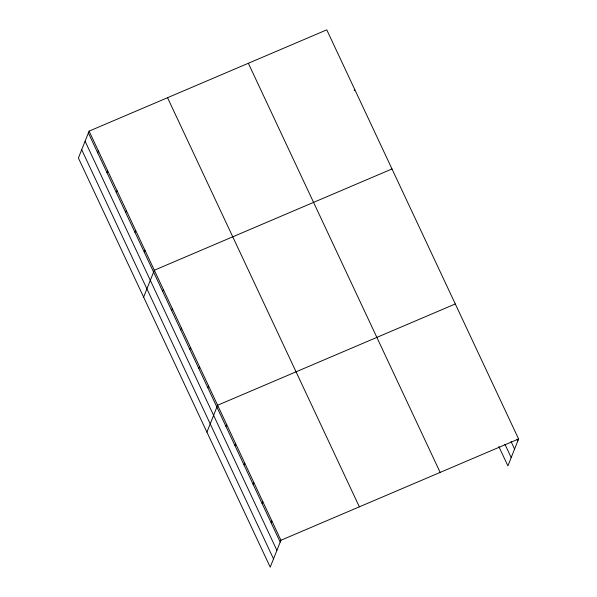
<?xml version="1.0" encoding="UTF-8"?>
<svg xmlns="http://www.w3.org/2000/svg" width="597" height="597" viewBox="0 0 597 597"><rect width="100%" height="100%" fill="white"/><g stroke="black" fill="none" stroke-linecap="round" stroke-linejoin="round"><path stroke-width="0.9" d="M89.102 131.131L78.401 158.018L270.225 567.15L280.926 540.263L518.599 438.982L326.775 29.85L89.102 131.131L280.926 540.263M97.699 152.825L98.423 150.996M107.012 172.697L107.736 170.869M116.333 192.57L117.057 190.741M125.646 212.442L126.37 210.614M134.967 232.315L135.691 230.487M144.28 252.188L145.004 250.359M143.623 297.119L154.325 270.232L391.998 168.958M162.638 291.343L163.369 289.523M171.682 310.634L172.406 308.806M180.727 329.917L181.451 328.096M189.771 349.208L190.495 347.387M198.808 368.498L199.54 366.67M207.853 387.781L208.577 385.961M206.92 432.138L217.621 405.244L455.295 303.97M354.245 90.684L354.73 89.468M225.942 426.362L226.666 424.534M234.979 445.646L235.711 443.825M244.024 464.936L244.755 463.108M253.068 484.219L253.792 482.398M262.113 503.51L262.837 501.681M271.157 522.8L271.881 520.972M518.599 438.982L507.898 465.869L498.853 446.586M517.084 439.131L517.868 440.81M511.039 441.534L514.577 449.078M504.898 444.183L511.189 457.601M248.345 63.275L440.161 472.406M167.541 97.707L359.357 506.838M88.378 132.952L280.194 542.083M85.087 141.22L276.904 550.359M81.699 149.743L273.516 558.882"/></g></svg>
